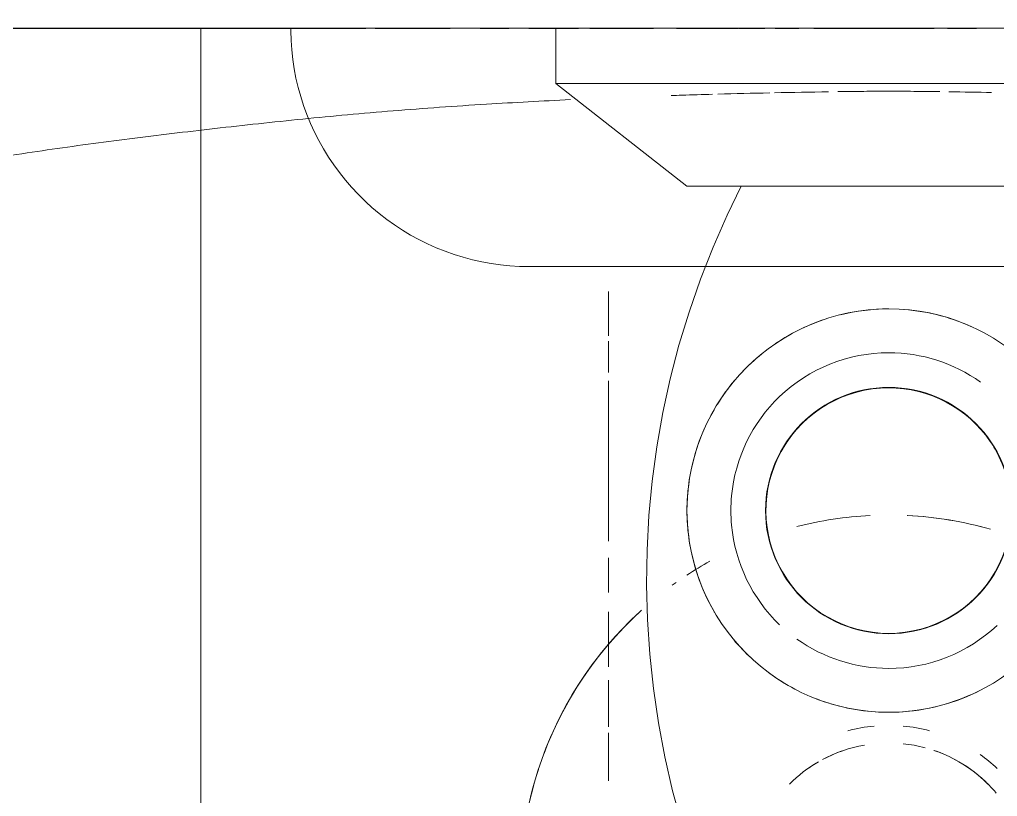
# Model space of a CAD drawing. Header units: millimetres. Extents: x -4000 to 187956, y -58990 to 162485.
# Drawn here: x 159544.6 to 159600.3, y 1854.7 to 1899 of the extents above; entities that cross this region are included whole.
import ezdxf

# ---------------------------------------------------------------- set-up
doc = ezdxf.new("R2010")
doc.units = ezdxf.units.MM
for name, color, linetype, lineweight in [('A-FLOR', 192, 'Continuous', 13), ('A-FLOR-PATT', 8, 'Continuous', 13), ('P-SANR-FIXT', 6, 'Continuous', 9)]:
    doc.layers.add(name, color=color, linetype=linetype, lineweight=lineweight)

# ---------------------------------------------------------------- blocks, each defined once
blk = doc.blocks.new('C307 - C307-V819-0_000')
at = {"layer": 'P-SANR-FIXT', "color": 50}
for p, q in [((15.976, 40.17), (15.976, 42.914)), ((15.976, 37.168), (15.976, 39.833)), ((-6.66, 13.585), (-5.879, 13.585)), ((-5.902, 13.585), (-3.217, 13.585)), ((-5.879, 13.585), (-5.628, 13.585)), ((-5.628, 13.585), (-5.089, 13.585)), ((-4.634, 13.585), (-3.217, 13.585)), ((-3.485, 13.585), (-2.674, 13.585)), ((-2.455, 13.585), (-3.267, 13.585)), ((-2.674, 13.585), (-1.859, 13.585)), ((-1.639, 13.585), (-2.455, 13.585)), ((-2.426, 13.585), (-1.094, 13.585)), ((-2.426, 13.585), (-1.094, 13.585)), ((-1.859, 13.585), (-1.041, 13.585)), ((-0.82, 13.585), (-1.639, 13.585)), ((-1.041, 13.585), (-0.221, 13.585)), ((0, 13.585), (-0.82, 13.585)), ((-0.221, 13.585), (0, 13.585)), ((0, 13.585), (0.82, 13.585)), ((0, 13.585), (1.403, 13.585)), ((0, 13.585), (1.403, 13.585)), ((0.82, 13.585), (1.639, 13.585)), ((1.859, 13.585), (1.041, 13.585)), ((1.639, 13.585), (2.455, 13.585)), ((2.674, 13.585), (1.859, 13.585)), ((4.073, 13.585), (4.874, 13.585)), ((5.089, 13.585), (4.29, 13.585)), ((4.874, 13.585), (5.666, 13.585)), ((5.879, 13.585), (5.089, 13.585)), ((5.666, 13.585), (6.45, 13.585)), ((6.45, 13.585), (7.223, 13.585)), ((7.223, 13.585), (7.985, 13.585)), ((9.73, 13.585), (11.296, 13.585)), ((10.891, 13.585), (11.577, 13.585)), ((11.296, 13.585), (12.696, 13.585)), ((11.577, 13.585), (12.245, 13.585)), ((12.422, 13.585), (12.089, 13.585)), ((12.245, 13.585), (12.893, 13.585)), ((13.283, 13.585), (15.976, 13.585)), ((23.733, 13.196), (24.258, 13.056)), ((29.462, 10.213), (29.807, 9.898)), ((32.959, 5.425), (33.166, 4.923)), ((-5.644, 0), (-6.47, 0)), ((-5.644, 0), (-6.47, 0)), ((-5.215, 0), (-3.507, 0)), ((-5.215, 0), (-3.507, 0)), ((-3.383, 0), (-5.023, 0)), ((-3.383, 0), (-5.023, 0)), ((-2.707, 0), (0, 0)), ((-2.707, 0), (0, 0)), ((0, 0), (-2.613, 0)), ((0, 0), (-2.613, 0)), ((0, 0), (4.469, 0)), ((0, 0), (4.469, 0)), ((4.307, 0), (0, 0)), ((4.307, 0), (0, 0)), ((6.47, 0), (5.152, 0)), ((6.47, 0), (5.152, 0)), ((5.35, 0), (6.731, 0)), ((5.35, 0), (7.347, 0)), ((8.593, 0), (7.098, 0)), ((8.593, 0), (7.098, 0)), ((7.347, 0), (8.823, 0)), ((7.347, 0), (8.823, 0)), ((12.5, 0), (8.631, 0)), ((12.5, 0), (8.631, 0)), ((8.86, 0), (12.371, 0)), ((8.86, 0), (13.657, 0)), ((17.103, 0), (13.492, 0)), ((17.103, 0), (13.492, 0)), ((13.657, 0), (17.044, 0)), ((20.662, 0), (17.678, 0)), ((20.662, 0), (17.678, 0)), ((17.823, 0), (21.156, 0)), ((23.463, 0), (21.651, 0)), ((23.463, 0), (21.651, 0)), ((22.398, 0), (24.104, 0)), ((25, 0), (24.148, 0)), ((25, 0), (24.148, 0)), ((25.777, 0), (29.34, 0)), ((29.522, 0), (30.063, 0)), ((29.522, 0), (30.063, 0)), ((30.063, 0), (34.089, 0))]:
    blk.add_line(p, q, dxfattribs=at)
at = {"layer": 'P-SANR-FIXT', "color": 254}
for p, q in [((15.976, 33.272), (15.976, 36.418)), ((15.976, 30.203), (15.976, 32.174)), ((15.976, 20.098), (15.976, 29.239)), ((15.976, 17.832), (15.976, 19.62)), ((15.976, 15.009), (15.976, 17.532)), ((10.379, 13.585), (9.664, 13.585)), ((9.73, 13.585), (11.296, 13.585)), ((11.078, 13.585), (10.379, 13.585)), ((11.759, 13.585), (11.078, 13.585)), ((11.296, 13.585), (12.696, 13.585)), ((12.089, 13.585), (11.759, 13.585)), ((13.064, 13.585), (12.422, 13.585)), ((12.893, 13.585), (13.52, 13.585)), ((13.686, 13.585), (13.064, 13.585)), ((13.154, 13.585), (15.976, 13.585)), ((13.52, 13.585), (14.126, 13.585)), ((14.285, 13.585), (13.686, 13.585)), ((14.126, 13.585), (14.709, 13.585)), ((14.862, 13.585), (14.285, 13.585)), ((14.709, 13.585), (15.268, 13.585)), ((15.415, 13.585), (14.862, 13.585)), ((15.268, 13.585), (15.803, 13.585)), ((15.943, 13.585), (15.415, 13.585)), ((15.803, 13.585), (16.313, 13.585)), ((16.446, 13.585), (15.943, 13.585)), ((16.313, 13.585), (16.797, 13.585)), ((16.923, 13.585), (16.446, 13.585)), ((16.797, 13.585), (17.253, 13.585)), ((17.372, 13.585), (16.923, 13.585)), ((17.253, 13.585), (17.683, 13.585)), ((17.794, 13.585), (17.372, 13.585)), ((17.683, 13.585), (18.084, 13.585)), ((18.187, 13.585), (17.794, 13.585)), ((18.084, 13.585), (18.456, 13.585)), ((18.551, 13.585), (18.187, 13.585)), ((18.456, 13.585), (18.798, 13.585)), ((18.885, 13.585), (18.551, 13.585)), ((18.798, 13.585), (19.11, 13.585)), ((19.19, 13.585), (18.885, 13.585)), ((19.11, 13.585), (19.392, 13.585)), ((19.463, 13.585), (19.19, 13.585)), ((19.392, 13.585), (19.643, 13.585)), ((19.705, 13.585), (19.463, 13.585)), ((19.643, 13.585), (19.862, 13.585)), ((19.916, 13.585), (19.705, 13.585)), ((19.862, 13.585), (20.05, 13.585)), ((20.095, 13.585), (19.916, 13.585)), ((20.05, 13.585), (20.206, 13.585)), ((20.242, 13.585), (20.095, 13.585)), ((20.206, 13.585), (20.329, 13.585)), ((20.356, 13.585), (20.242, 13.585)), ((20.329, 13.585), (20.419, 13.585)), ((20.438, 13.585), (20.356, 13.585)), ((20.419, 13.585), (20.477, 13.585)), ((20.487, 13.585), (20.438, 13.585)), ((20.477, 13.585), (20.503, 13.585)), ((20.504, 13.585), (20.487, 13.585)), ((20.504, 13.585), (21.047, 13.574)), ((21.047, 13.574), (21.59, 13.541)), ((21.59, 13.541), (22.13, 13.487)), ((22.13, 13.487), (22.668, 13.411)), ((22.668, 13.411), (23.203, 13.314)), ((23.203, 13.314), (23.733, 13.196)), ((24.258, 13.056), (24.777, 12.895)), ((24.777, 12.895), (25.289, 12.714)), ((25.289, 12.714), (25.794, 12.513)), ((25.794, 12.513), (26.29, 12.291)), ((26.29, 12.291), (26.777, 12.05)), ((26.777, 12.05), (27.254, 11.789)), ((27.254, 11.789), (27.72, 11.51)), ((27.72, 11.51), (28.174, 11.212)), ((28.174, 11.212), (28.617, 10.896)), ((28.617, 10.896), (29.046, 10.563)), ((29.046, 10.563), (29.462, 10.213)), ((29.807, 9.898), (29.863, 9.847)), ((29.863, 9.847), (30.249, 9.465)), ((-6.087, 9), (-7.283, 9)), ((-2.976, 9), (-5.75, 9)), ((-2.947, 9), (-5.52, 9)), ((0, 9), (-2.203, 9)), ((0, 9), (-2.191, 9)), ((2.191, 9), (0, 9)), ((2.203, 9), (0, 9)), ((5.52, 9), (4.231, 9)), ((5.75, 9), (4.325, 9)), ((7.283, 9), (5.957, 9)), ((7.971, 9), (6.261, 9)), ((30.249, 9.465), (30.62, 9.067)), ((30.62, 9.067), (30.974, 8.656)), ((30.974, 8.656), (31.312, 8.23)), ((31.312, 8.23), (31.633, 7.791)), ((31.633, 7.791), (31.935, 7.34)), ((31.935, 7.34), (32.22, 6.877)), ((32.22, 6.877), (32.485, 6.403)), ((32.485, 6.403), (32.732, 5.919)), ((32.732, 5.919), (32.959, 5.425)), ((33.166, 4.923), (33.352, 4.412)), ((33.352, 4.412), (33.518, 3.895)), ((33.518, 3.895), (33.664, 3.371)), ((33.664, 3.371), (33.788, 2.842)), ((-4.704, 3.149), (-6.139, 3.149)), ((0, 3.149), (-3.702, 3.149)), ((13.418, 3.149), (0, 3.149)), ((33.788, 2.842), (33.891, 2.309)), ((33.891, 2.309), (33.973, 1.772)), ((33.973, 1.772), (34.033, 1.232)), ((34.033, 1.232), (34.071, 0.69)), ((34.071, 0.69), (34.088, 0.147)), ((-5, 0), (-5.671, 0)), ((-5.475, 0), (-3.702, 0)), ((-3.382, 0), (-5, 0)), ((-2.864, 0), (0, 0)), ((0, 0), (-2.588, 0)), ((0, 0), (4.704, 0)), ((2.588, 0), (0, 0)), ((4.308, 0), (2.588, 0)), ((7.071, 0), (5, 0)), ((5.475, 0), (7.632, 0)), ((13.657, 0), (17.044, 0)), ((17.044, 0), (29.34, 0)), ((30.063, 0), (34.089, 0)), ((34.088, 0.147), (34.089, 0))]:
    blk.add_line(p, q, dxfattribs=at)
at = {"layer": 'P-SANR-FIXT', "color": 250}
for p, q in [((0, 9), (-11.5, 9)), ((11.5, 9), (0, 9)), ((18.977, 3.149), (11.5, 9)), ((0, 3.149), (-18.977, 3.149)), ((18.977, 3.149), (0, 3.149)), ((18.977, 0), (18.977, 3.149)), ((-18.977, 0), (0, 0)), ((0, 0), (18.977, 0))]:
    blk.add_line(p, q, dxfattribs=at)
at = {"layer": 'P-SANR-FIXT', "color": 253}
for p, q in [((-6.087, 9), (-7.283, 9)), ((-2.947, 9), (-5.52, 9)), ((0, 9), (-2.191, 9)), ((2.191, 9), (0, 9)), ((5.52, 9), (3.768, 9)), ((7.283, 9), (5.957, 9)), ((9.959, 9), (8.132, 9)), ((18.977, 3.149), (13.418, 3.149)), ((-3.382, 0), (-5.671, 0)), ((4.308, 0), (-2.588, 0)), ((8.576, 0), (5, 0)), ((8.576, 0), (7.071, 0)), ((7.632, 0), (13.418, 0)), ((10, 0), (8.66, 0)), ((10, 0), (8.66, 0))]:
    blk.add_line(p, q, dxfattribs=at)
at = {"layer": 'P-SANR-FIXT', "color": 250, "flags": 128}
blk.add_lwpolyline([(11.205, 47.267), (11.8, 45.383), (12.319, 43.475), (12.761, 41.549), (13.126, 39.607), (13.414, 37.651), (13.622, 35.686), (13.752, 33.713), (13.803, 31.737), (13.775, 29.761), (13.668, 27.787), (13.482, 25.82), (13.218, 23.861), (12.875, 21.914), (12.455, 19.983), (11.958, 18.07), (11.385, 16.178), (10.736, 14.311), (10.014, 12.471), (9.219, 10.662), (8.41, 9)], dxfattribs=at)
at = {"layer": 'P-SANR-FIXT', "color": 50, "flags": 128}
for points in [[(-5.666, 13.585), (-6.45, 13.585), (-7.223, 13.585)], [(-3.267, 13.585), (-4.073, 13.585), (-4.874, 13.585), (-5.666, 13.585)], [(-5.089, 13.585), (-4.29, 13.585), (-3.485, 13.585)], [(1.041, 13.585), (0.221, 13.585), (0, 13.585)], [(2.455, 13.585), (3.267, 13.585), (4.073, 13.585)], [(4.29, 13.585), (3.485, 13.585), (2.674, 13.585)], [(7.43, 13.585), (6.66, 13.585), (5.879, 13.585)], [(9.664, 13.585), (8.933, 13.585), (8.188, 13.585), (7.43, 13.585)], [(7.985, 13.585), (8.733, 13.585), (9.468, 13.585)], [(9.468, 13.585), (10.188, 13.585), (10.891, 13.585)]]:
    blk.add_lwpolyline(points, dxfattribs=at)
at = {"layer": 'P-SANR-FIXT', "color": 250}
for centre, radius, start, end in [((0, 48.75), 21, 312.1699, 12.2654), ((0, 27.5), 11.5, 90, 270), ((0, 27.5), 11.5, 270, 90), ((0, 27.5), 9, 90, 133.3253), ((0, 27.5), 9, 90, 133.3253), ((0, 27.5), 9, 54.4728, 90), ((0, 27.5), 9, 54.4728, 90), ((0, 27.5), 7.022, 90, 270), ((0, 27.5), 7.022, 270, 90), ((0, 27.5), 9, 354.6435, 5.3565), ((0, 27.5), 9, 354.6435, 5.3565), ((0, 27.5), 9, 270, 313.6949), ((0, 27.5), 9, 270, 313.6949), ((0, 27.5), 9, 234.4728, 270), ((0, 27.5), 9, 234.4728, 270)]:
    blk.add_arc(centre, radius, start, end, dxfattribs=at)
at = {"layer": 'P-SANR-FIXT', "color": 254}
for centre, radius, start, end in [((0, 48.75), 21, 342, 360), ((0, 48.75), 9, 226.6747, 234.6202), ((0, 48.75), 8, 240.5037, 251.2562), ((0, 48.75), 8, 288.677, 298.1506), ((0, 48.75), 21, 312.9654, 339.3466), ((0, 48.75), 8, 255, 264.135), ((0, 27.5), 11.5, 92.5969, 116.421), ((0, 27.5), 11.5, 69.0787, 87.4031), ((0, 27.5), 11.5, 53.6398, 62.2815), ((0, 27.5), 11.5, 40.0446, 47.09), ((0, 27.5), 7, 90, 150), ((0, 27.5), 7, 30, 90), ((0, 27.5), 11.5, 330, 30), ((0, 48.75), 21, 253.9639, 267.1116), ((0, 48.75), 21, 272.8884, 284.4648), ((0, 27.5), 7, 270, 330), ((0, 27.5), 7, 330, 331.2022), ((0, 27.5), 7, 214.2961, 270), ((0, 27.5), 11.5, 319.81, 328.1359), ((0, 27.5), 11.5, 309.0775, 316.6007), ((0, 27.5), 11.5, 287.2715, 304.1178), ((0, 27.5), 11.5, 245.6772, 267.0632), ((0, 27.5), 11.5, 270, 283.8359)]:
    blk.add_arc(centre, radius, start, end, dxfattribs=at)
at = {"layer": 'P-SANR-FIXT', "color": 50}
for centre, radius, start, end in [((0, 48.75), 8, 225, 240), ((0, 48.75), 8, 300, 315), ((0, 27.5), 11.5, 30, 30.2282), ((0, 48.75), 21, 305.2589, 306), ((0, 48.75), 21, 299.0464, 303.2409), ((0, 48.75), 21, 253.9639, 267.0563), ((0, 48.75), 21, 272.8884, 284.4648), ((0, 27.5), 7, 210, 214.2961)]:
    blk.add_arc(centre, radius, start, end, dxfattribs=at)
at = {"layer": 'P-SANR-FIXT', "color": 253}
for centre, radius, start, end in [((0, 48.75), 9, 255, 264.7549), ((0, 48.75), 9, 275.2451, 285), ((0, 27.5), 9, 5.3565, 46.3051), ((0, 27.5), 9, 5.3565, 46.3051), ((0, 48.75), 21, 305.2589, 306), ((0, 27.5), 7, 150, 210), ((0, 27.5), 7, 331.2022, 30), ((0, 48.75), 21, 299.0464, 303.2409), ((0, 27.5), 9, 313.6949, 354.6435), ((0, 27.5), 9, 313.6949, 354.6435)]:
    blk.add_arc(centre, radius, start, end, dxfattribs=at)
at = {"layer": 'P-SANR-FIXT', "color": 250}
for points, knots in [([(147.158, 53.548), (141.715, 47.207), (129.301, 35.807), (110.04, 24.615), (92.235, 17.39), (80.045, 13.582), (70.877, 11.275), (65.448, 10.056), (61.248, 9.203), (56.941, 8.397), (52.536, 7.633), (48.753, 7.046), (45.649, 6.609), (43.276, 6.3), (40.864, 6.004), (37.602, 5.618), (33.432, 5.166), (28.273, 4.692), (23.175, 4.329), (19.755, 4.147), (18.14, 4.07)], [-1, -1, -1, -1, -0.8, -0.6, -0.5, -0.4, -0.35, -0.325, -0.3, -0.275, -0.25, -0.225, -0.2125, -0.2, -0.1875, -0.175, -0.15, -0.125, -0.1, -0.07818, -0.07818, -0.07818, -0.07818]), ([(13.761, 0), (14.404, 0), (15.872, 0), (18.13, 0), (20.53, 0), (22.881, 0), (25.948, 0), (29.661, 0), (33.224, 0), (35.989, 0), (38.703, 0), (41.976, 0), (45.718, 0), (49.305, 0), (52.773, 0), (56.114, 0), (60.368, 0), (71.424, 0), (86.209, 0), (99.721, 0), (104.576, 0), (105.935, 0)], [-0.9346148, -0.9346148, -0.9346148, -0.9346148, -0.925, -0.9125, -0.9, -0.8875, -0.875, -0.85, -0.825, -0.8125, -0.8, -0.775, -0.75, -0.725, -0.7, -0.675, -0.65, -0.6, -0.4, -0.2, 0, 0, 0, 0]), ([(13.761, 0), (14.404, 0), (15.872, 0), (18.13, 0), (20.53, 0), (22.881, 0), (25.948, 0), (29.661, 0), (33.224, 0), (35.989, 0), (38.703, 0), (41.976, 0), (45.718, 0), (49.305, 0), (52.773, 0), (56.114, 0), (60.368, 0), (71.424, 0), (86.209, 0), (99.721, 0), (104.576, 0), (105.935, 0)], [-0.9346148, -0.9346148, -0.9346148, -0.9346148, -0.925, -0.9125, -0.9, -0.8875, -0.875, -0.85, -0.825, -0.8125, -0.8, -0.775, -0.75, -0.725, -0.7, -0.675, -0.65, -0.6, -0.4, -0.2, 0, 0, 0, 0])]:
    blk.add_open_spline(points, degree=3, knots=knots, dxfattribs=at)
at = {"layer": 'P-SANR-FIXT', "color": 254}
for points in [[(-6.13, 43.613), (-5.989, 43.444), (-5.84, 43.282), (-5.685, 43.125)], [(4.001, 41.822), (4.263, 41.974), (4.517, 42.14), (4.76, 42.32)], [(0, 3.58), (-0.477, 3.584), (-0.953, 3.589), (-1.428, 3.595)], [(1.428, 3.595), (0.953, 3.589), (0.477, 3.584), (0, 3.58)], [(-5.279, 0), (-4.71, 0), (-4.137, 0), (-3.562, 0)], [(-5.279, 0), (-4.71, 0), (-4.137, 0), (-3.562, 0)], [(-2.755, 0), (-1.845, 0), (-0.926, 0), (0, 0)], [(-2.755, 0), (-1.845, 0), (-0.926, 0), (0, 0)], [(0, 0), (1.532, 0), (3.041, 0), (4.529, 0)], [(0, 0), (1.532, 0), (3.041, 0), (4.529, 0)], [(5.414, 0), (6.085, 0), (6.751, 0), (7.413, 0)], [(5.414, 0), (6.085, 0), (6.751, 0), (7.413, 0)], [(22.807, 0), (19.775, 0), (16.713, 0), (13.606, 0)], [(22.807, 0), (19.775, 0), (16.713, 0), (13.606, 0)], [(29.476, 0), (27.274, 0), (25.049, 0), (22.807, 0)], [(29.476, 0), (27.274, 0), (25.049, 0), (22.807, 0)], [(62.597, 0), (61.181, 0), (58.28, 0), (53.718, 0), (48.972, 0), (45.709, 0), (44.046, 0)], [(62.597, 0), (61.181, 0), (58.28, 0), (53.718, 0), (48.972, 0), (45.709, 0), (44.046, 0)]]:
    blk.add_open_spline(points, degree=3, dxfattribs=at)
at = {"layer": 'P-SANR-FIXT', "color": 253}
for points, knots in [([(-5.685, 43.125), (-5.185, 42.619), (-4.205, 41.859), (-3.08, 41.349), (-2.59, 41.181)], [-0.751524, -0.751524, -0.751524, -0.751524, -0.6666667, -0.6048762, -0.6048762, -0.6048762, -0.6048762]), ([(12.41, 3.838), (12.201, 3.831), (11.417, 3.805), (10.627, 3.781), (10.046, 3.764)], [-0.05274169, -0.05274169, -0.05274169, -0.05274169, -0.05, -0.04245581, -0.04245581, -0.04245581, -0.04245581]), ([(7.413, 0), (8.501, 0), (10.641, 0), (12.733, 0), (13.761, 0)], [-0.96554428, -0.96554428, -0.96554428, -0.96554428, -0.95, -0.93461475, -0.93461475, -0.93461475, -0.93461475]), ([(7.413, 0), (8.501, 0), (10.641, 0), (12.733, 0), (13.761, 0)], [-0.96554428, -0.96554428, -0.96554428, -0.96554428, -0.95, -0.93461475, -0.93461475, -0.93461475, -0.93461475])]:
    blk.add_open_spline(points, degree=3, knots=knots, dxfattribs=at)
for points in [[(1.388, 40.871), (2.22, 41.018), (3.03, 41.299), (3.776, 41.697)], [(-3.433, 3.621), (-4.249, 3.633), (-5.06, 3.647), (-5.867, 3.664)], [(-1.428, 3.595), (-1.922, 3.6), (-2.415, 3.606), (-2.907, 3.613)], [(2.907, 3.613), (2.415, 3.606), (1.922, 3.6), (1.428, 3.595)], [(6.506, 3.677), (5.489, 3.655), (4.464, 3.637), (3.433, 3.621)], [(9.733, 3.756), (8.756, 3.728), (7.772, 3.704), (6.781, 3.683)]]:
    blk.add_open_spline(points, degree=3, dxfattribs=at)
at = {"layer": 'P-SANR-FIXT', "color": 50}
for points in [[(-3.453, 0), (-4.015, 0), (-4.575, 0), (-5.134, 0)], [(-3.453, 0), (-4.015, 0), (-4.575, 0), (-5.134, 0)], [(0, 0), (-0.892, 0), (-1.781, 0), (-2.667, 0)], [(0, 0), (-0.892, 0), (-1.781, 0), (-2.667, 0)], [(4.4, 0), (2.942, 0), (1.476, 0), (0, 0)], [(4.4, 0), (2.942, 0), (1.476, 0), (0, 0)], [(7.24, 0), (6.585, 0), (5.928, 0), (5.268, 0)], [(7.24, 0), (6.585, 0), (5.928, 0), (5.268, 0)]]:
    blk.add_open_spline(points, degree=3, dxfattribs=at)
blk.add_open_spline([(13.606, 0), (12.94, 0), (10.833, 0), (8.703, 0), (7.24, 0)], degree=3, knots=[-0.0653715, -0.0653715, -0.0653715, -0.0653715, -0.05555556, -0.03444848, -0.03444848, -0.03444848, -0.03444848], dxfattribs=at)
blk.add_open_spline([(13.606, 0), (12.94, 0), (10.833, 0), (8.703, 0), (7.24, 0)], degree=3, knots=[-0.0653715, -0.0653715, -0.0653715, -0.0653715, -0.05555556, -0.03444848, -0.03444848, -0.03444848, -0.03444848], dxfattribs=at)
at = {"layer": 'P-SANR-FIXT', "color": 254}
blk.add_open_spline([(44.046, 0), (42.383, 0), (38.996, 0), (34.273, 0), (31.255, 0), (30.025, 0)], degree=3, knots=[-0.22222222, -0.22222222, -0.22222222, -0.22222222, -0.19444444, -0.16666667, -0.14773021, -0.14773021, -0.14773021, -0.14773021], dxfattribs=at)
blk.add_open_spline([(44.046, 0), (42.383, 0), (38.996, 0), (34.273, 0), (31.255, 0), (30.025, 0)], degree=3, knots=[-0.22222222, -0.22222222, -0.22222222, -0.22222222, -0.19444444, -0.16666667, -0.14773021, -0.14773021, -0.14773021, -0.14773021], dxfattribs=at)
blk = doc.blocks.new('C307 - C307-V854-0_000')
at = {"layer": 'P-SANR-FIXT', "color": 50}
for p, q in [((15.976, 40.17), (15.976, 42.914)), ((15.976, 37.168), (15.976, 39.833)), ((-6.66, 13.585), (-5.879, 13.585)), ((-5.902, 13.585), (-3.217, 13.585)), ((-5.879, 13.585), (-5.628, 13.585)), ((-5.628, 13.585), (-5.089, 13.585)), ((-4.634, 13.585), (-3.217, 13.585)), ((-3.485, 13.585), (-2.674, 13.585)), ((-2.455, 13.585), (-3.267, 13.585)), ((-2.674, 13.585), (-1.859, 13.585)), ((-2.426, 13.585), (-1.094, 13.585)), ((-2.426, 13.585), (-1.094, 13.585)), ((-1.859, 13.585), (-1.041, 13.585)), ((-1.041, 13.585), (-0.221, 13.585)), ((-0.221, 13.585), (0, 13.585)), ((0, 13.585), (0.82, 13.585)), ((0, 13.585), (1.403, 13.585)), ((0, 13.585), (1.403, 13.585)), ((0.82, 13.585), (1.639, 13.585)), ((1.639, 13.585), (2.455, 13.585)), ((2.674, 13.585), (1.859, 13.585)), ((2.455, 13.585), (3.267, 13.585)), ((3.267, 13.585), (4.073, 13.585)), ((4.073, 13.585), (4.874, 13.585)), ((5.089, 13.585), (4.29, 13.585)), ((4.874, 13.585), (5.666, 13.585)), ((5.666, 13.585), (6.45, 13.585)), ((9.73, 13.585), (12.696, 13.585)), ((12.422, 13.585), (12.089, 13.585)), ((13.283, 13.585), (15.976, 13.585)), ((23.733, 13.196), (24.258, 13.056)), ((29.462, 10.213), (29.807, 9.898)), ((32.959, 5.425), (33.166, 4.923)), ((-5.644, 0), (-6.47, 0)), ((-5.644, 0), (-6.47, 0)), ((-5.215, 0), (-3.507, 0)), ((-5.215, 0), (-3.507, 0)), ((-3.383, 0), (-5.023, 0)), ((-3.383, 0), (-5.023, 0)), ((-2.707, 0), (0, 0)), ((-2.707, 0), (0, 0)), ((0, 0), (-2.613, 0)), ((4.307, 0), (-2.613, 0)), ((0, 0), (4.469, 0)), ((0, 0), (4.469, 0)), ((4.307, 0), (0, 0)), ((6.47, 0), (5.152, 0)), ((6.47, 0), (5.152, 0)), ((5.35, 0), (6.731, 0)), ((5.35, 0), (7.347, 0)), ((8.593, 0), (7.098, 0)), ((8.593, 0), (7.098, 0)), ((7.347, 0), (8.823, 0)), ((7.347, 0), (8.823, 0)), ((12.5, 0), (8.631, 0)), ((12.5, 0), (8.631, 0)), ((8.86, 0), (12.371, 0)), ((8.86, 0), (13.657, 0)), ((17.103, 0), (13.492, 0)), ((17.103, 0), (13.492, 0)), ((13.657, 0), (17.044, 0)), ((20.662, 0), (17.678, 0)), ((20.662, 0), (17.678, 0)), ((17.823, 0), (21.156, 0)), ((23.463, 0), (21.651, 0)), ((23.463, 0), (21.651, 0)), ((22.398, 0), (24.104, 0)), ((25, 0), (24.148, 0)), ((25, 0), (24.148, 0)), ((25.777, 0), (29.34, 0)), ((29.522, 0), (30.063, 0)), ((29.522, 0), (30.063, 0)), ((30.063, 0), (34.089, 0))]:
    blk.add_line(p, q, dxfattribs=at)
at = {"layer": 'P-SANR-FIXT', "color": 254}
for p, q in [((15.976, 33.272), (15.976, 36.418)), ((15.976, 30.203), (15.976, 32.174)), ((15.976, 20.098), (15.976, 29.239)), ((15.976, 17.832), (15.976, 19.62)), ((15.976, 15.009), (15.976, 17.532)), ((9.73, 13.585), (12.696, 13.585)), ((13.154, 13.585), (15.976, 13.585)), ((-6.087, 9), (-7.283, 9)), ((-2.976, 9), (-5.75, 9)), ((-2.947, 9), (-5.52, 9)), ((0, 9), (-2.203, 9)), ((0, 9), (-2.191, 9)), ((2.191, 9), (0, 9)), ((2.203, 9), (0, 9)), ((5.52, 9), (4.231, 9)), ((5.75, 9), (4.325, 9)), ((7.283, 9), (5.957, 9)), ((7.971, 9), (6.261, 9)), ((-4.704, 3.149), (-6.139, 3.149)), ((0, 3.149), (-3.702, 3.149)), ((13.418, 3.149), (0, 3.149)), ((-3.382, 0), (-5.671, 0)), ((-5.475, 0), (-3.702, 0)), ((-2.864, 0), (0, 0)), ((4.308, 0), (-2.588, 0)), ((0, 0), (4.704, 0)), ((7.071, 0), (5, 0)), ((5.475, 0), (7.632, 0)), ((13.657, 0), (29.34, 0)), ((30.063, 0), (34.089, 0))]:
    blk.add_line(p, q, dxfattribs=at)
at = {"layer": 'P-SANR-FIXT', "color": 250}
for p, q in [((0, 9), (-11.5, 9)), ((11.5, 9), (0, 9)), ((18.977, 3.149), (11.5, 9)), ((0, 3.149), (-18.977, 3.149)), ((18.977, 3.149), (0, 3.149)), ((18.977, 0), (18.977, 3.149)), ((-18.977, 0), (0, 0)), ((0, 0), (18.977, 0))]:
    blk.add_line(p, q, dxfattribs=at)
at = {"layer": 'P-SANR-FIXT', "color": 253}
for p, q in [((-6.087, 9), (-7.283, 9)), ((-2.947, 9), (-5.52, 9)), ((0, 9), (-2.191, 9)), ((2.191, 9), (0, 9)), ((5.52, 9), (3.768, 9)), ((7.283, 9), (5.957, 9)), ((9.959, 9), (8.132, 9)), ((18.977, 3.149), (13.418, 3.149)), ((-3.382, 0), (-5.671, 0)), ((4.308, 0), (-2.588, 0)), ((8.576, 0), (5, 0)), ((8.576, 0), (7.071, 0)), ((7.632, 0), (13.418, 0)), ((10, 0), (8.66, 0)), ((10, 0), (8.66, 0))]:
    blk.add_line(p, q, dxfattribs=at)
at = {"layer": 'P-SANR-FIXT', "color": 250, "flags": 128}
blk.add_lwpolyline([(11.205, 47.267), (11.8, 45.383), (12.319, 43.475), (12.761, 41.549), (13.126, 39.607), (13.414, 37.651), (13.622, 35.686), (13.752, 33.713), (13.803, 31.737), (13.775, 29.761), (13.668, 27.787), (13.482, 25.82), (13.218, 23.861), (12.875, 21.914), (12.455, 19.983), (11.958, 18.07), (11.385, 16.178), (10.736, 14.311), (10.014, 12.471), (9.219, 10.662), (8.41, 9)], dxfattribs=at)
at = {"layer": 'P-SANR-FIXT', "color": 50, "flags": 128}
for points in [[(-3.267, 13.585), (-4.073, 13.585), (-4.874, 13.585), (-5.666, 13.585), (-6.45, 13.585), (-7.223, 13.585), (-7.985, 13.585)], [(-5.089, 13.585), (-4.29, 13.585), (-3.485, 13.585)], [(0, 13.585), (-0.82, 13.585), (-1.639, 13.585), (-2.455, 13.585)], [(1.859, 13.585), (1.041, 13.585), (0.221, 13.585), (0, 13.585)], [(4.29, 13.585), (3.485, 13.585), (2.674, 13.585)], [(9.664, 13.585), (8.933, 13.585), (8.188, 13.585), (7.43, 13.585), (6.66, 13.585), (5.879, 13.585), (5.089, 13.585)], [(6.45, 13.585), (7.223, 13.585), (7.985, 13.585)], [(7.985, 13.585), (8.733, 13.585), (9.468, 13.585)], [(9.468, 13.585), (10.188, 13.585), (10.891, 13.585), (11.577, 13.585), (12.245, 13.585), (12.893, 13.585)]]:
    blk.add_lwpolyline(points, dxfattribs=at)
at = {"layer": 'P-SANR-FIXT', "color": 254, "flags": 128}
for points in [[(12.089, 13.585), (11.759, 13.585), (11.078, 13.585), (10.379, 13.585), (9.664, 13.585)], [(20.504, 13.585), (20.487, 13.585), (20.438, 13.585), (20.356, 13.585), (20.242, 13.585), (20.095, 13.585), (19.916, 13.585), (19.705, 13.585), (19.463, 13.585), (19.19, 13.585), (18.885, 13.585), (18.551, 13.585), (18.187, 13.585), (17.794, 13.585), (17.372, 13.585), (16.923, 13.585), (16.446, 13.585), (15.943, 13.585), (15.415, 13.585), (14.862, 13.585), (14.285, 13.585), (13.686, 13.585), (13.064, 13.585), (12.422, 13.585)], [(12.893, 13.585), (13.52, 13.585), (14.126, 13.585), (14.709, 13.585), (15.268, 13.585), (15.803, 13.585), (16.313, 13.585), (16.797, 13.585), (17.253, 13.585), (17.683, 13.585), (18.084, 13.585), (18.456, 13.585), (18.798, 13.585), (19.11, 13.585), (19.392, 13.585), (19.643, 13.585), (19.862, 13.585), (20.05, 13.585), (20.206, 13.585), (20.329, 13.585), (20.419, 13.585), (20.477, 13.585), (20.503, 13.585)], [(20.504, 13.585), (21.047, 13.574), (21.59, 13.541), (22.13, 13.487), (22.668, 13.411), (23.203, 13.314), (23.733, 13.196)], [(24.258, 13.056), (24.777, 12.895), (25.289, 12.714), (25.794, 12.513), (26.29, 12.291), (26.777, 12.05), (27.254, 11.789), (27.72, 11.51), (28.174, 11.212), (28.617, 10.896), (29.046, 10.563), (29.462, 10.213)], [(29.807, 9.898), (29.863, 9.847), (30.249, 9.465), (30.62, 9.067), (30.974, 8.656), (31.312, 8.23), (31.633, 7.791), (31.935, 7.34), (32.22, 6.877), (32.485, 6.403), (32.732, 5.919), (32.959, 5.425)], [(33.166, 4.923), (33.352, 4.412), (33.518, 3.895), (33.664, 3.371), (33.788, 2.842), (33.891, 2.309), (33.973, 1.772), (34.033, 1.232), (34.071, 0.69), (34.088, 0.147), (34.089, 0)]]:
    blk.add_lwpolyline(points, dxfattribs=at)
at = {"layer": 'P-SANR-FIXT', "color": 250}
for centre, radius, start, end in [((0, 48.75), 21, 312.1699, 12.2654), ((0, 27.5), 11.5, 90, 270), ((0, 27.5), 11.5, 270, 90), ((0, 27.5), 9, 90, 133.3253), ((0, 27.5), 9, 90, 133.3253), ((0, 27.5), 9, 54.4728, 90), ((0, 27.5), 9, 54.4728, 90), ((0, 27.5), 7.022, 90, 270), ((0, 27.5), 7.022, 270, 90), ((0, 27.5), 9, 354.6435, 5.3565), ((0, 27.5), 9, 354.6435, 5.3565), ((0, 27.5), 9, 270, 313.6949), ((0, 27.5), 9, 270, 313.6949), ((0, 27.5), 9, 234.4728, 270), ((0, 27.5), 9, 234.4728, 270)]:
    blk.add_arc(centre, radius, start, end, dxfattribs=at)
at = {"layer": 'P-SANR-FIXT', "color": 254}
for centre, radius, start, end in [((0, 48.75), 21, 342, 360), ((0, 48.75), 9, 226.6747, 234.6202), ((0, 48.75), 8, 240.5037, 251.2562), ((0, 48.75), 8, 288.677, 298.1506), ((0, 48.75), 21, 312.9654, 339.3466), ((0, 48.75), 8, 255, 264.135), ((0, 27.5), 11.5, 92.5969, 116.421), ((0, 27.5), 11.5, 69.0787, 87.4031), ((0, 27.5), 11.5, 53.6398, 62.2815), ((0, 27.5), 11.5, 40.0446, 47.09), ((0, 27.5), 7, 90, 150), ((0, 27.5), 7, 30, 90), ((0, 27.5), 11.5, 330, 30), ((0, 48.75), 21, 253.9639, 267.1116), ((0, 48.75), 21, 272.8884, 284.4648), ((0, 27.5), 7, 270, 331.2022), ((0, 27.5), 7, 214.2961, 270), ((0, 27.5), 11.5, 319.81, 328.1359), ((0, 27.5), 11.5, 309.0775, 316.6007), ((0, 27.5), 11.5, 287.2715, 304.1178), ((0, 27.5), 11.5, 245.6772, 267.0632), ((0, 27.5), 11.5, 270, 283.8359)]:
    blk.add_arc(centre, radius, start, end, dxfattribs=at)
at = {"layer": 'P-SANR-FIXT', "color": 50}
for centre, radius, start, end in [((0, 48.75), 8, 225, 240), ((0, 48.75), 8, 300, 315), ((0, 27.5), 11.5, 30, 30.2282), ((0, 48.75), 21, 305.2589, 306), ((0, 48.75), 21, 299.0464, 303.2409), ((0, 48.75), 21, 253.9639, 267.0563), ((0, 48.75), 21, 272.8884, 284.4648), ((0, 27.5), 7, 210, 214.2961)]:
    blk.add_arc(centre, radius, start, end, dxfattribs=at)
at = {"layer": 'P-SANR-FIXT', "color": 253}
for centre, radius, start, end in [((0, 48.75), 9, 255, 264.7549), ((0, 48.75), 9, 275.2451, 285), ((0, 27.5), 9, 5.3565, 46.3051), ((0, 27.5), 9, 5.3565, 46.3051), ((0, 48.75), 21, 305.2589, 306), ((0, 27.5), 7, 150, 210), ((0, 27.5), 7, 331.2022, 30), ((0, 48.75), 21, 299.0464, 303.2409), ((0, 27.5), 9, 313.6949, 354.6435), ((0, 27.5), 9, 313.6949, 354.6435)]:
    blk.add_arc(centre, radius, start, end, dxfattribs=at)
at = {"layer": 'P-SANR-FIXT', "color": 250}
for points, knots in [([(147.158, 53.548), (141.715, 47.207), (129.301, 35.807), (110.04, 24.615), (92.235, 17.39), (80.045, 13.582), (70.877, 11.275), (65.448, 10.056), (61.248, 9.203), (56.941, 8.397), (52.536, 7.633), (48.753, 7.046), (45.649, 6.609), (43.276, 6.3), (40.864, 6.004), (37.602, 5.618), (33.432, 5.166), (28.273, 4.692), (23.175, 4.329), (19.755, 4.147), (18.14, 4.07)], [-1, -1, -1, -1, -0.8, -0.6, -0.5, -0.4, -0.35, -0.325, -0.3, -0.275, -0.25, -0.225, -0.2125, -0.2, -0.1875, -0.175, -0.15, -0.125, -0.1, -0.07818, -0.07818, -0.07818, -0.07818]), ([(13.761, 0), (14.404, 0), (15.872, 0), (18.13, 0), (20.53, 0), (22.881, 0), (25.948, 0), (29.661, 0), (33.224, 0), (35.989, 0), (38.703, 0), (41.976, 0), (45.718, 0), (49.305, 0), (52.773, 0), (56.114, 0), (60.368, 0), (71.424, 0), (86.209, 0), (99.721, 0), (104.576, 0), (105.935, 0)], [-0.9346148, -0.9346148, -0.9346148, -0.9346148, -0.925, -0.9125, -0.9, -0.8875, -0.875, -0.85, -0.825, -0.8125, -0.8, -0.775, -0.75, -0.725, -0.7, -0.675, -0.65, -0.6, -0.4, -0.2, 0, 0, 0, 0]), ([(13.761, 0), (14.404, 0), (15.872, 0), (18.13, 0), (20.53, 0), (22.881, 0), (25.948, 0), (29.661, 0), (33.224, 0), (35.989, 0), (38.703, 0), (41.976, 0), (45.718, 0), (49.305, 0), (52.773, 0), (56.114, 0), (60.368, 0), (71.424, 0), (86.209, 0), (99.721, 0), (104.576, 0), (105.935, 0)], [-0.9346148, -0.9346148, -0.9346148, -0.9346148, -0.925, -0.9125, -0.9, -0.8875, -0.875, -0.85, -0.825, -0.8125, -0.8, -0.775, -0.75, -0.725, -0.7, -0.675, -0.65, -0.6, -0.4, -0.2, 0, 0, 0, 0])]:
    blk.add_open_spline(points, degree=3, knots=knots, dxfattribs=at)
at = {"layer": 'P-SANR-FIXT', "color": 254}
for points in [[(-6.13, 43.613), (-5.989, 43.444), (-5.84, 43.282), (-5.685, 43.125)], [(4.001, 41.822), (4.263, 41.974), (4.517, 42.14), (4.76, 42.32)], [(0, 3.58), (-0.477, 3.584), (-0.953, 3.589), (-1.428, 3.595)], [(1.428, 3.595), (0.953, 3.589), (0.477, 3.584), (0, 3.58)], [(-5.279, 0), (-4.71, 0), (-4.137, 0), (-3.562, 0)], [(-5.279, 0), (-4.71, 0), (-4.137, 0), (-3.562, 0)], [(-2.755, 0), (-1.845, 0), (-0.926, 0), (0, 0)], [(-2.755, 0), (-1.845, 0), (-0.926, 0), (0, 0)], [(0, 0), (1.532, 0), (3.041, 0), (4.529, 0)], [(0, 0), (1.532, 0), (3.041, 0), (4.529, 0)], [(5.414, 0), (6.085, 0), (6.751, 0), (7.413, 0)], [(5.414, 0), (6.085, 0), (6.751, 0), (7.413, 0)]]:
    blk.add_open_spline(points, degree=3, dxfattribs=at)
at = {"layer": 'P-SANR-FIXT', "color": 253}
for points, knots in [([(-5.685, 43.125), (-5.185, 42.619), (-4.205, 41.859), (-3.08, 41.349), (-2.59, 41.181)], [-0.751524, -0.751524, -0.751524, -0.751524, -0.6666667, -0.6048762, -0.6048762, -0.6048762, -0.6048762]), ([(12.41, 3.838), (12.201, 3.831), (11.417, 3.805), (10.627, 3.781), (10.046, 3.764)], [-0.05274169, -0.05274169, -0.05274169, -0.05274169, -0.05, -0.04245581, -0.04245581, -0.04245581, -0.04245581]), ([(7.413, 0), (8.501, 0), (10.641, 0), (12.733, 0), (13.761, 0)], [-0.96554428, -0.96554428, -0.96554428, -0.96554428, -0.95, -0.93461475, -0.93461475, -0.93461475, -0.93461475]), ([(7.413, 0), (8.501, 0), (10.641, 0), (12.733, 0), (13.761, 0)], [-0.96554428, -0.96554428, -0.96554428, -0.96554428, -0.95, -0.93461475, -0.93461475, -0.93461475, -0.93461475])]:
    blk.add_open_spline(points, degree=3, knots=knots, dxfattribs=at)
for points in [[(1.388, 40.871), (2.22, 41.018), (3.03, 41.299), (3.776, 41.697)], [(-3.433, 3.621), (-4.249, 3.633), (-5.06, 3.647), (-5.867, 3.664)], [(-1.428, 3.595), (-1.922, 3.6), (-2.415, 3.606), (-2.907, 3.613)], [(2.907, 3.613), (2.415, 3.606), (1.922, 3.6), (1.428, 3.595)], [(6.506, 3.677), (5.489, 3.655), (4.464, 3.637), (3.433, 3.621)], [(9.733, 3.756), (8.756, 3.728), (7.772, 3.704), (6.781, 3.683)]]:
    blk.add_open_spline(points, degree=3, dxfattribs=at)
at = {"layer": 'P-SANR-FIXT', "color": 50}
for points in [[(-3.453, 0), (-4.015, 0), (-4.575, 0), (-5.134, 0)], [(-3.453, 0), (-4.015, 0), (-4.575, 0), (-5.134, 0)], [(0, 0), (-0.892, 0), (-1.781, 0), (-2.667, 0)], [(0, 0), (-0.892, 0), (-1.781, 0), (-2.667, 0)], [(4.4, 0), (2.942, 0), (1.476, 0), (0, 0)], [(4.4, 0), (2.942, 0), (1.476, 0), (0, 0)], [(7.24, 0), (6.585, 0), (5.928, 0), (5.268, 0)], [(7.24, 0), (6.585, 0), (5.928, 0), (5.268, 0)]]:
    blk.add_open_spline(points, degree=3, dxfattribs=at)
blk.add_open_spline([(13.606, 0), (12.94, 0), (10.833, 0), (8.703, 0), (7.24, 0)], degree=3, knots=[-0.0653715, -0.0653715, -0.0653715, -0.0653715, -0.05555556, -0.03444848, -0.03444848, -0.03444848, -0.03444848], dxfattribs=at)
blk.add_open_spline([(13.606, 0), (12.94, 0), (10.833, 0), (8.703, 0), (7.24, 0)], degree=3, knots=[-0.0653715, -0.0653715, -0.0653715, -0.0653715, -0.05555556, -0.03444848, -0.03444848, -0.03444848, -0.03444848], dxfattribs=at)
at = {"layer": 'P-SANR-FIXT', "color": 254}
for points, knots in [([(29.476, 0), (27.274, 0), (22.038, 0), (16.713, 0), (13.606, 0)], [-0.14491863, -0.14491863, -0.14491863, -0.14491863, -0.11111111, -0.0653715, -0.0653715, -0.0653715, -0.0653715]), ([(29.476, 0), (27.274, 0), (22.038, 0), (16.713, 0), (13.606, 0)], [-0.14491863, -0.14491863, -0.14491863, -0.14491863, -0.11111111, -0.0653715, -0.0653715, -0.0653715, -0.0653715]), ([(98.702, 0), (98.433, 0), (96.628, 0), (92.759, 0), (87.233, 0), (82.164, 0), (77.214, 0), (72.048, 0), (66.776, 0), (62.632, 0), (58.28, 0), (53.718, 0), (48.972, 0), (44.077, 0), (38.996, 0), (34.273, 0), (31.255, 0), (30.025, 0)], [-0.6653204, -0.6653204, -0.6653204, -0.6653204, -0.6527778, -0.5833333, -0.5138889, -0.4791667, -0.4444444, -0.3888889, -0.3611111, -0.3333333, -0.3055556, -0.2777778, -0.25, -0.2222222, -0.1944444, -0.1666667, -0.1477302, -0.1477302, -0.1477302, -0.1477302]), ([(98.702, 0), (98.433, 0), (96.628, 0), (92.759, 0), (87.233, 0), (82.164, 0), (77.214, 0), (72.048, 0), (66.776, 0), (62.632, 0), (58.28, 0), (53.718, 0), (48.972, 0), (44.077, 0), (38.996, 0), (34.273, 0), (31.255, 0), (30.025, 0)], [-0.6653204, -0.6653204, -0.6653204, -0.6653204, -0.6527778, -0.5833333, -0.5138889, -0.4791667, -0.4444444, -0.3888889, -0.3611111, -0.3333333, -0.3055556, -0.2777778, -0.25, -0.2222222, -0.1944444, -0.1666667, -0.1477302, -0.1477302, -0.1477302, -0.1477302])]:
    blk.add_open_spline(points, degree=3, knots=knots, dxfattribs=at)
blk = doc.blocks.new('CMF2_NHAXUONG_A_rvt-1-0_000')
at = {"layer": 'A-FLOR-PATT', "lineweight": 9}
h = blk.add_hatch(dxfattribs=at)
h.set_pattern_fill('FP_25', color=252, style=0, pattern_type=2)
h.set_pattern_definition([(89.998, (160159.3, 137898.8), (-600, 0.021), []), (179.998, (160159.3, 137898.8), (-0.021, -600), [])])
h.paths.add_polyline_path([(154749.885, 498.905), (160009.361, 498.905), (160009.253, 1898.495), (156700.319, 1898.502), (156700.429, 1498.542), (156600.36, 1498.542), (156600.355, 2298.535), (158059.007, 2298.535), (158058.95, 5748.613), (156099.885, 5748.433), (156099.885, 4399.903), (155999.885, 4399.903), (155999.885, 5748.487), (154749.885, 5748.543), (154749.885, 751.936)])
h.paths.add_polyline_path([(160209.304, 1748.67), (165509.359, 1749.398), (165509.051, 3698.263), (162659.146, 3698.263), (162659.146, 3548.445), (162459.146, 3548.445), (162459.145, 4948.703), (161059.263, 4948.825), (161059.26, 4898.283), (160209.362, 4898.913), (160209.254, 3698.445), (160859.147, 3698.445), (160859.147, 3498.445), (160209.147, 3498.445), (160209.289, 1919.983)])
h.paths.add_polyline_path([(158997.487, 2198.535), (159409.364, 2198.535), (159409.364, 3498.619), (158258.791, 3498.619), (158258.791, 2198.535), (158714.043, 2198.535)])
h.paths.add_polyline_path([(159280.912, 3698.445), (160009.147, 3698.445), (160009.147, 4898.728), (159959.048, 4898.641), (159959.853, 5848.631), (158258.554, 5848.622), (158258.554, 3698.445)])
h.paths.add_polyline_path([(83409.046, 5348.514), (85559.046, 5348.514), (85559.046, 6948.514), (83409.046, 6948.514), (83409.046, 5424.086)])
h.paths.add_polyline_path([(83209.258, 5348.602), (83209.258, 10108.828), (82009.258, 10108.828), (82009.258, 8808.828), (80984.258, 8808.828), (80984.046, 7248.514), (82234.046, 7248.514), (82234.046, 5348.602)])
h.paths.add_polyline_path([(80485.393, 6361.014), (80784.258, 6361.014), (80784.258, 8808.828), (79759.258, 8808.828), (79759.258, 10108.828), (78559.258, 10108.828), (78559.258, 6361.014), (79918.524, 6361.014)])
h.paths.add_polyline_path([(79959.258, 9008.828), (81809.258, 9008.828), (81809.258, 10208.828), (79959.258, 10208.828), (79959.258, 10096.236)])
h.paths.add_polyline_path([(5374.563, 15998.65), (5859.046, 15998.65), (5859.046, 18498.577), (509.048, 18498.577), (509.048, 17048.643), (4299.776, 17048.643), (4299.776, 15998.65), (5091.129, 15998.65)])
h.paths.add_polyline_path([(4409.041, 18698.577), (5959.046, 18698.577), (5959.046, 20998.578), (4409.041, 20998.578), (4409.041, 19440.536)])
h.paths.add_polyline_path([(509.048, 21198.577), (5859.046, 21198.578), (5859.046, 24898.283), (3969.26, 24898.283), (3969.26, 22848.578), (4609.26, 22848.578), (4609.26, 22743.94), (3769.26, 22743.94), (3769.26, 24698.746), (509.048, 24698.746), (509.048, 22798.578), (2129.26, 22798.578), (2129.26, 23198.57), (2229.26, 23198.57), (2229.26, 22398.578), (509.048, 22398.578), (509.048, 21776.61)])
h.paths.add_polyline_path([(4249.784, 73948.537), (5800.212, 73948.647), (5800.212, 76398.641), (4359.046, 76398.641), (4359.046, 76098.597), (509.26, 76098.685), (509.26, 73998.606), (4159.048, 73998.606), (4159.048, 74648.65), (4249.784, 74648.65), (4249.784, 74338.296)])
h.paths.add_polyline_path([(161750.212, 73948.538), (161750.212, 74640.013), (161850.206, 74640.013), (161850.309, 73998.606), (165509.368, 73998.694), (165509.368, 76098.685), (161659.474, 76098.597), (161659.474, 76398.641), (160200, 76398.641), (160200, 73948.649), (161548.409, 73948.552)])
h.paths.add_polyline_path([(161548.409, 76598.641), (161659.046, 76598.641), (161659.046, 78298.641), (160209.046, 78298.641), (160209.046, 76598.641)])
h.paths.add_polyline_path([(5091.129, 76598.641), (5809.477, 76598.641), (5809.477, 78298.641), (4359.477, 78298.641), (4359.477, 76598.641)])
h.paths.add_polyline_path([(160199.739, 78498.639), (161659.315, 78498.663), (161659.633, 78798.619), (165509.581, 78798.685), (165509.051, 80348.641), (161859.474, 80348.641), (161859.474, 80048.65), (161750, 80048.65), (161750, 80948.673), (160200.166, 80948.253), (160200.032, 80178.483)])
h.paths.add_polyline_path([(5709.477, 78498.641), (5709.477, 80948.283), (4249.997, 80948.283), (4249.997, 80299.284), (4149.786, 80299.284), (4149.786, 80348.641), (509.26, 80348.641), (508.939, 78798.685), (4159.156, 78798.597), (4159.477, 78498.641), (5091.129, 78498.641)])
h.paths.add_polyline_path([(86109.472, 132101.223), (86109.472, 133323.816), (84609.472, 133323.816), (84609.472, 132101.223)])
h.paths.add_polyline_path([(83259.472, 132200.855), (84409.472, 132200.855), (84409.472, 133523.816), (85259.472, 133523.816), (85259.26, 134848.409), (83259.472, 134848.409), (83259.472, 132740.168)])
h.paths.add_polyline_path([(87459.258, 132201.223), (87459.258, 134848.593), (85459.472, 134848.226), (85459.472, 133523.816), (86309.472, 133526.053), (86309.472, 132201.223), (86721.014, 132201.223)])
h.paths.add_polyline_path([(11209.154, 135098.741), (11209.049, 140698.728), (6109.258, 140698.728), (6109.258, 139698.738), (6059.047, 139698.738), (6059.045, 139098.68), (9550.261, 139098.701), (9550.258, 139498.686), (9650.258, 139498.686), (9650.263, 138698.694), (7959.614, 138698.694), (7959.613, 135098.747), (9859.048, 135098.754), (9859.048, 137148.744), (9259.048, 137148.744), (9259.048, 137348.744), (10059.048, 137348.744), (10059.048, 135098.753), (10759.871, 135098.746)])
h.paths.add_polyline_path([(156349.859, 135098.753), (156349.859, 136499.688), (156449.859, 136499.688), (156449.859, 135098.767), (158059.118, 135098.85), (158059.118, 138698.694), (156349.853, 138698.694), (156349.857, 139498.686), (156449.858, 139498.686), (156449.854, 139098.701), (159959.683, 139098.68), (159959.683, 140698.816), (154809.154, 140698.637), (154808.945, 135098.753)])
h.paths.add_polyline_path([(162549.789, 135998.603), (162549.79, 137398.747), (162659.049, 137398.747), (162659.049, 137248.798), (165509.378, 137248.816), (165509.632, 139448.496), (160159.474, 139448.496), (160159.474, 137398.747), (160750.212, 137398.747), (160750.212, 137298.747), (160149.79, 137298.747), (160149.79, 135998.826), (161548.409, 135998.696)])
h.paths.add_polyline_path([(3449.788, 135998.671), (5900.212, 135998.739), (5900.212, 137297.569), (5248.629, 137297.569), (5248.629, 137398.747), (5859.046, 137398.747), (5859.046, 139448.732), (509.359, 139448.732), (509.361, 137248.773), (3449.787, 137249.905), (3449.788, 136244.28)])
h.paths.add_polyline_path([(6059.046, 137398.747), (7159.62, 137398.747), (7159.62, 138698.694), (6059.046, 138698.694), (6059.046, 137412.318)])
h.paths.add_polyline_path([(158858.919, 137398.747), (159959.05, 137398.747), (159959.05, 138698.694), (158858.919, 138698.694), (158858.919, 137412.318)])
at = {"layer": 'A-FLOR', "color": 90, "lineweight": 15}
for p, q in [((159488.21, 1898.496), (159560.056, 1898.496)), ((159560.056, 1898.496), (159564.338, 1898.496)), ((159564.338, 1898.496), (159560.056, 1898.496)), ((159564.876, 1898.496), (159569.145, 1898.496)), ((159569.145, 1898.496), (159564.876, 1898.496)), ((159570.862, 1898.496), (159572.494, 1898.496)), ((159572.494, 1898.496), (159570.862, 1898.496)), ((159573.623, 1898.496), (159576.467, 1898.496)), ((159576.467, 1898.496), (159573.623, 1898.496)), ((159577.101, 1898.496), (159580.727, 1898.496)), ((159580.727, 1898.496), (159577.101, 1898.496)), ((159582.056, 1898.496), (159585.586, 1898.496)), ((159585.586, 1898.496), (159582.056, 1898.496)), ((159585.623, 1898.496), (159587.074, 1898.496)), ((159587.074, 1898.496), (159585.623, 1898.496)), ((159587.675, 1898.496), (159589.014, 1898.496)), ((159589.014, 1898.496), (159587.675, 1898.496)), ((159589.866, 1898.496), (159596.733, 1898.496)), ((159596.733, 1898.496), (159589.866, 1898.496)), ((159597.5, 1898.496), (159599.145, 1898.496)), ((159599.145, 1898.496), (159597.5, 1898.496))]:
    blk.add_line(p, q, dxfattribs=at)
at = {"layer": 'A-FLOR', "color": 255, "lineweight": 15}
blk.add_line((159560.056, 1898.496), (159488.21, 1898.496), dxfattribs=at)
at = {"layer": 'P-SANR-FIXT', "color": 250, "lineweight": 9, "rotation": 180}
for name in ['C307 - C307-V819-0_000', 'C307 - C307-V854-0_000']:
    blk.add_blockref(name, (159594.145, 1898.501), dxfattribs=at)

msp = doc.modelspace()

# ---------------------------------------------------------------- block references
at = {"lineweight": 5}
msp.add_blockref('CMF2_NHAXUONG_A_rvt-1-0_000', (0, 0), dxfattribs=at)

doc.saveas('drawing.dxf')
